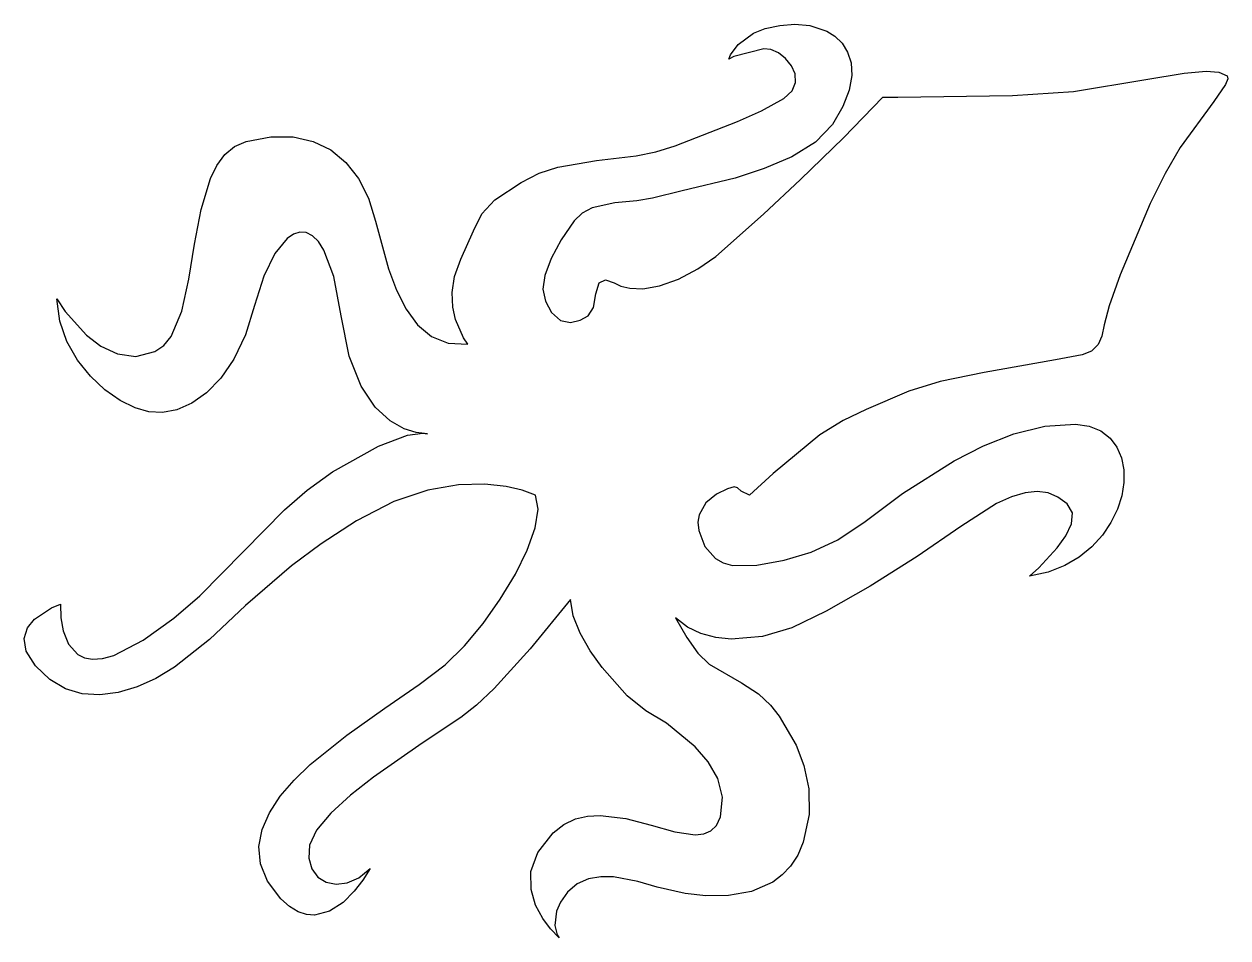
# Model space of a CAD drawing. Extents: x 41.4 to 129.6, y 198.1 to 265.
import ezdxf

# ---------------------------------------------------------------- set-up
doc = ezdxf.new("R2010")
doc.units = 0
doc.layers.add('Layer_1', color=7, linetype='CONTINUOUS')

msp = doc.modelspace()

# ---------------------------------------------------------------- linework, layer by layer
at = {"layer": 'Layer_1', "color": 7}
msp.add_lwpolyline([(43.765385, 244.885707), (44.361522, 243.960703), (45.928599, 242.221362), (46.99598, 241.414333), (48.209785, 240.845342), (49.537911, 240.661594), (50.948253, 241.010297), (51.601378, 241.460376), (52.132891, 242.125638), (52.908403, 243.97584), (53.429435, 246.309163), (53.850633, 248.873867), (54.326641, 251.418213), (55.012106, 253.690461), (55.481712, 254.645879), (56.061674, 255.438871), (56.771323, 256.037968), (57.62999, 256.411703), (59.429883, 256.740113), (61.066909, 256.733784), (62.534804, 256.408767), (63.827303, 255.781115), (64.938142, 254.866878), (65.861058, 253.68211), (66.589785, 252.242861), (67.11806, 250.565184), (68.064466, 247.083893), (68.651401, 245.50592), (69.352266, 244.11313), (70.195639, 242.963075), (71.210102, 242.113307), (72.424234, 241.621377), (73.866615, 241.544837), (73.548711, 242.027697), (72.977109, 243.353082), (72.775287, 244.273974), (72.724978, 245.336201), (72.897829, 246.516663), (73.365485, 247.792261), (74.284746, 249.848462), (74.906462, 251.11225), (75.860175, 252.119209), (77.775433, 253.404921), (79.103363, 254.074726), (80.474751, 254.522547), (83.308747, 255.004363), (86.199121, 255.354632), (87.64098, 255.638019), (89.06757, 256.077617), (93.644561, 257.852453), (95.391209, 258.647475), (97.018839, 259.55212), (97.63258, 260.100906), (97.888619, 260.714433), (97.852192, 261.346847), (97.588533, 261.952295), (97.162878, 262.484923), (96.640461, 262.898876), (96.086517, 263.148303), (95.566281, 263.187347), (93.360699, 262.617386), (92.988347, 262.428583), (93.129022, 262.758477), (93.675278, 263.51431), (94.813465, 264.345309), (95.662766, 264.679379), (96.72993, 264.9007), (97.824009, 264.998833), (98.928527, 264.893653), (100.17085, 264.483112), (100.771817, 264.107316), (101.295465, 263.593912), (101.702057, 262.943096), (101.951859, 262.155063), (102.005134, 261.230009), (101.822146, 260.16813), (101.36316, 258.969622), (100.58844, 257.63468), (99.342528, 256.349196), (97.617826, 255.283925), (95.596376, 254.416354), (93.460221, 253.723975), (89.57196, 252.774747), (87.40938, 252.256155), (86.248487, 252.042142), (84.649128, 251.909558), (82.993395, 251.532685), (82.263791, 251.150854), (81.663379, 250.585806), (80.716239, 249.208812), (79.986766, 247.838081), (79.523505, 246.592627), (79.375, 245.591461), (79.561611, 244.712179), (80.015998, 243.881441), (80.655167, 243.29186), (81.396123, 243.136048), (82.106543, 243.305171), (82.682292, 243.637153), (83.082653, 244.244742), (83.266914, 245.240688), (83.508333, 246.059159), (83.958022, 246.263777), (84.58649, 246.059159), (85.081331, 245.814871), (85.735116, 245.657493), (86.69113, 245.608165), (87.925623, 245.816698), (89.313579, 246.324327), (90.72659, 247.06685), (92.036248, 247.980061), (95.543982, 251.078559), (98.249947, 253.625842), (101.390203, 256.678405), (104.27991, 259.655803), (105.38234, 259.655803), (113.786281, 259.776903), (118.24403, 260.07339), (123.56409, 260.948236), (126.357229, 261.409931), (127.98217, 261.560001), (128.905034, 261.472308), (129.50218, 261.209228), (129.569486, 260.979065), (129.401702, 260.57058), (128.547999, 259.332173), (126.07797, 255.964331), (124.97319, 254.057001), (123.879371, 251.855272), (121.66824, 246.643781), (120.85773, 244.355615), (120.501358, 242.972828), (120.329414, 242.149093), (120.07219, 241.538086), (119.581284, 241.055305), (118.891069, 240.776266), (116.93042, 240.404215), (111.707568, 239.49187), (108.475497, 238.818469), (106.20081, 238.108297), (103.066814, 236.776193), (101.383155, 235.975469), (99.669744, 234.917929), (96.239264, 232.090863), (94.525068, 230.491504), (93.898103, 230.80134), (93.630017, 231.0361), (93.401869, 231.117462), (92.894721, 230.967104), (92.087872, 230.569031), (91.320885, 229.943963), (90.81522, 229.068646), (90.729589, 228.529877), (90.792336, 227.919826), (91.234147, 226.737234), (92.032507, 225.846969), (92.592383, 225.544677), (93.273785, 225.35533), (95.044351, 225.368617), (97.062028, 225.739192), (99.023234, 226.322368), (100.982225, 227.228874), (102.99326, 228.56944), (105.725323, 230.614246), (109.507105, 233.022244), (111.649076, 234.110531), (113.882399, 234.987325), (116.150049, 235.551861), (118.395, 235.703376), (119.414105, 235.551169), (120.258395, 235.201033), (120.930224, 234.67982), (121.431945, 234.014381), (121.76591, 233.231569), (121.934473, 232.358236), (121.939987, 231.421233), (121.784804, 230.447413), (121.471278, 229.463627), (121.001761, 228.496727), (120.378607, 227.573566), (119.604168, 226.720994), (118.680798, 225.965865), (117.61085, 225.335029), (116.396676, 224.855339), (115.04063, 224.553647), (115.714982, 225.168769), (117.068269, 226.63729), (117.685558, 227.514931), (118.095836, 228.393947), (118.173521, 229.203681), (117.79303, 229.873474), (117.118758, 230.359376), (116.388895, 230.660104), (115.588564, 230.769004), (114.702889, 230.679418), (113.716992, 230.384693), (112.615998, 229.878172), (110.00921, 228.203125), (106.808925, 225.996698), (103.348692, 223.830985), (100.120219, 221.997255), (97.615215, 220.786774), (95.471426, 220.149953), (93.16791, 219.951599), (92.03553, 220.067741), (90.958351, 220.354571), (89.968081, 220.832448), (89.096433, 221.521728), (89.931608, 220.068524), (90.731287, 218.92851), (91.56855, 218.114215), (93.932095, 216.761232), (95.1859, 215.934409), (96.045086, 215.107586), (96.679296, 214.321478), (97.936755, 212.176123), (98.496779, 210.693557), (98.849706, 208.990976), (98.874565, 207.108309), (98.450389, 205.08549), (98.044057, 204.129329), (97.525172, 203.332015), (96.910373, 202.680921), (96.216297, 202.163423), (94.656869, 201.47871), (92.979995, 201.176873), (91.318781, 201.156907), (89.806332, 201.317809), (87.760154, 201.778199), (86.337225, 202.20466), (84.544731, 202.534032), (83.613642, 202.545842), (82.714655, 202.393618), (81.889267, 202.030774), (81.178977, 201.410722), (80.663974, 200.682097), (80.366248, 200.02903), (80.239406, 198.976188), (80.432018, 198.305438), (80.577651, 198.070023), (79.942495, 198.725645), (79.376168, 199.479873), (78.846336, 200.460338), (78.504743, 201.623507), (78.503137, 202.925847), (78.993262, 204.323827), (80.126864, 205.773914), (80.913355, 206.385631), (81.758187, 206.779938), (82.64828, 206.988011), (83.570553, 207.041029), (85.459323, 206.806605), (87.319857, 206.326085), (89.047515, 205.848887), (90.537658, 205.624429), (91.160962, 205.684921), (91.685647, 205.902129), (92.098634, 206.307232), (92.386842, 206.931407), (92.53891, 208.379565), (92.194911, 209.733603), (91.483289, 210.972482), (90.532491, 212.075164), (88.427152, 213.787782), (86.906466, 214.703146), (85.551505, 215.80712), (83.720408, 217.865582), (82.842922, 219.097033), (82.10634, 220.38025), (81.597307, 221.652948), (81.402469, 222.852841), (78.434426, 219.230766), (75.801966, 216.345969), (74.512925, 215.11428), (73.361742, 214.205597), (70.52006, 212.340026), (66.964304, 209.854337), (65.274903, 208.521842), (63.834488, 207.20579), (62.78556, 205.963337), (62.270623, 204.851641), (62.220382, 203.901499), (62.438701, 203.119698), (62.87782, 202.527377), (63.489977, 202.145676), (64.22741, 201.995737), (65.042357, 202.098699), (65.887058, 202.475702), (66.71375, 203.147887), (66.174865, 202.287843), (65.549878, 201.483628), (64.731077, 200.670699), (63.750874, 200.029613), (62.641683, 199.740933), (62.048845, 199.78517), (61.435915, 199.985218), (60.806943, 200.363647), (60.165982, 200.943028), (59.203635, 202.220454), (58.686018, 203.493804), (58.566864, 204.758057), (58.799904, 206.008191), (59.338871, 207.239185), (60.137495, 208.446018), (61.149508, 209.623669), (62.328644, 210.767116), (65.003205, 212.931314), (67.791033, 214.898442), (70.321981, 216.628332), (72.225905, 218.080812), (73.627293, 219.473338), (74.992258, 221.10694), (76.256932, 222.884064), (77.357445, 224.70716), (78.229926, 226.478675), (78.810507, 228.101056), (79.035317, 229.476752), (78.840488, 230.508211), (77.852987, 230.86375), (76.681348, 231.130513), (75.113549, 231.298687), (73.191416, 231.249831), (70.956773, 230.865505), (68.451445, 230.027269), (65.717257, 228.616684), (63.123694, 226.925382), (60.9581, 225.32654), (57.585278, 222.421734), (54.9477, 219.933272), (52.394276, 217.892157), (51.019845, 217.076542), (49.63711, 216.451935), (48.26434, 216.041036), (46.919807, 215.866545), (45.621779, 215.95116), (44.388529, 216.317583), (43.238326, 216.988512), (42.18944, 217.986647), (41.509007, 219.07678), (41.361183, 220.010784), (41.60977, 220.791981), (42.118573, 221.423693), (43.372032, 222.25195), (44.03198, 222.52213), (44.060032, 221.504156), (44.22631, 220.55142), (44.610727, 219.587058), (45.300756, 218.824223), (45.787712, 218.58499), (46.383876, 218.476071), (47.100181, 218.524112), (47.947562, 218.755756), (50.07929, 219.876431), (52.3271, 221.499173), (54.242722, 223.13188), (57.44945, 226.360754), (60.443578, 229.430178), (62.093448, 230.863572), (63.969207, 232.207275), (67.326527, 234.097798), (69.461393, 234.894312), (70.586405, 235.044166), (70.914165, 234.994707), (70.084431, 235.076647), (69.210037, 235.350979), (68.173977, 235.933694), (67.084767, 236.939395), (66.050922, 238.482688), (65.180957, 240.678178), (64.583387, 243.640471), (64.049763, 246.52147), (63.335096, 248.449087), (62.926653, 249.079945), (62.49309, 249.501941), (62.041117, 249.724899), (61.577448, 249.758649), (61.108797, 249.613016), (60.641876, 249.297829), (59.740076, 248.1981), (58.925752, 246.538079), (58.252608, 244.396385), (57.574759, 242.239927), (56.736351, 240.4677), (55.776141, 239.056452), (54.732885, 237.982929), (53.645336, 237.223878), (52.55225, 236.756045), (51.492384, 236.556178), (50.504492, 236.601024), (49.498639, 236.893752), (48.404163, 237.439458), (47.288727, 238.217776), (46.219996, 239.208338), (45.265632, 240.390779), (44.4933, 241.744732), (43.970663, 243.24983), (43.765385, 244.885707)], close=True, dxfattribs=at)

doc.saveas('drawing.dxf')
